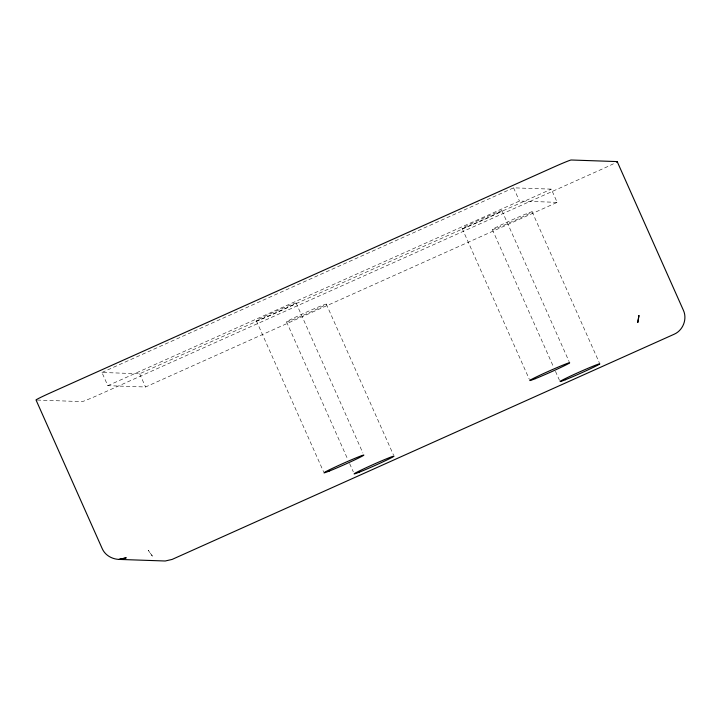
<?xml version="1.0" encoding="UTF-8"?>
<svg xmlns="http://www.w3.org/2000/svg" width="721" height="721" viewBox="0 0 721 721"><rect width="100%" height="100%" fill="white"/><g stroke="black" fill="none" stroke-linecap="round" stroke-linejoin="round"><path stroke-width="0.54" stroke-dasharray="3.6 2.7" d="M101.94 372.469L513.577 187.83L551.295 189.136L557.18 202.358L145.543 386.988L107.826 385.681L101.94 372.469L139.658 373.775L551.295 189.136M107.826 385.681L519.462 201.051L557.18 202.358M37.177 400.056L82.059 401.606A18.097 0.667 -24 0 0 100.03 394.279L602.233 169.029A18.097 0.667 -24 0 0 613.436 163.784M532.107 211.776L599.322 362.744M513.577 187.83L519.462 201.051M501.942 210.73L569.157 361.699M492.38 229.602L553.647 367.214M555.476 371.324L559.595 380.562M462.206 228.557L529.421 379.525M326.289 304.091L393.504 455.059M296.124 303.054L362.879 452.986M286.561 321.917L347.828 459.529M349.658 463.639L353.317 471.858M256.388 320.872L323.603 471.84M139.658 373.775L145.543 386.988M152.329 556.062L148.265 550.303L152.329 556.062M291.771 320.115A21.837 0.802 -24 0 0 325.477 304.794A21.837 0.802 -24 0 0 302.027 314.104A21.837 0.802 -24 0 0 291.771 320.115M467.424 226.755A21.837 0.802 -24 0 0 501.122 211.433A21.837 0.802 -24 0 0 477.672 220.743A21.837 0.802 -24 0 0 467.424 226.755M497.589 227.8A21.837 0.802 -24 0 0 531.296 212.479A21.837 0.802 -24 0 0 507.845 221.789A21.837 0.802 -24 0 0 497.589 227.8M261.606 319.07A21.837 0.802 -24 0 0 295.304 303.757A21.837 0.802 -24 0 0 271.853 313.058A21.837 0.802 -24 0 0 261.606 319.07"/><path stroke-width="1.08" d="M617.185 161.585L571.176 159.999A18.097 0.667 -24 0 0 553.205 167.326L51.011 392.584A18.097 0.667 -24 0 0 36.05 400.02L102.247 548.708C105.131 555.323 112.17 559.217 119.208 559.415L165.217 561.001L172.085 559.433L674.279 334.183C683.057 330.317 687.446 319.006 683.391 310.273L617.185 161.585A18.097 0.667 -24 0 1 616.509 162.171M638.941 315.573L637.761 322.53L638.941 315.573M126.076 557.847L119.208 559.415L126.076 557.847M329.272 471.065A21.837 0.802 -24 0 0 362.978 455.744A21.837 0.802 -24 0 0 339.528 465.054A21.837 0.802 -24 0 0 329.272 471.065M359.446 472.111A21.837 0.802 -24 0 0 393.143 456.79A21.837 0.802 -24 0 0 369.702 466.099A21.837 0.802 -24 0 0 359.446 472.111M535.09 378.75A21.837 0.802 -24 0 0 568.797 363.429A21.837 0.802 -24 0 0 545.346 372.739A21.837 0.802 -24 0 0 535.09 378.75M565.264 379.787A21.837 0.802 -24 0 0 598.962 364.475A21.837 0.802 -24 0 0 575.52 373.784A21.837 0.802 -24 0 0 565.264 379.787"/></g></svg>
